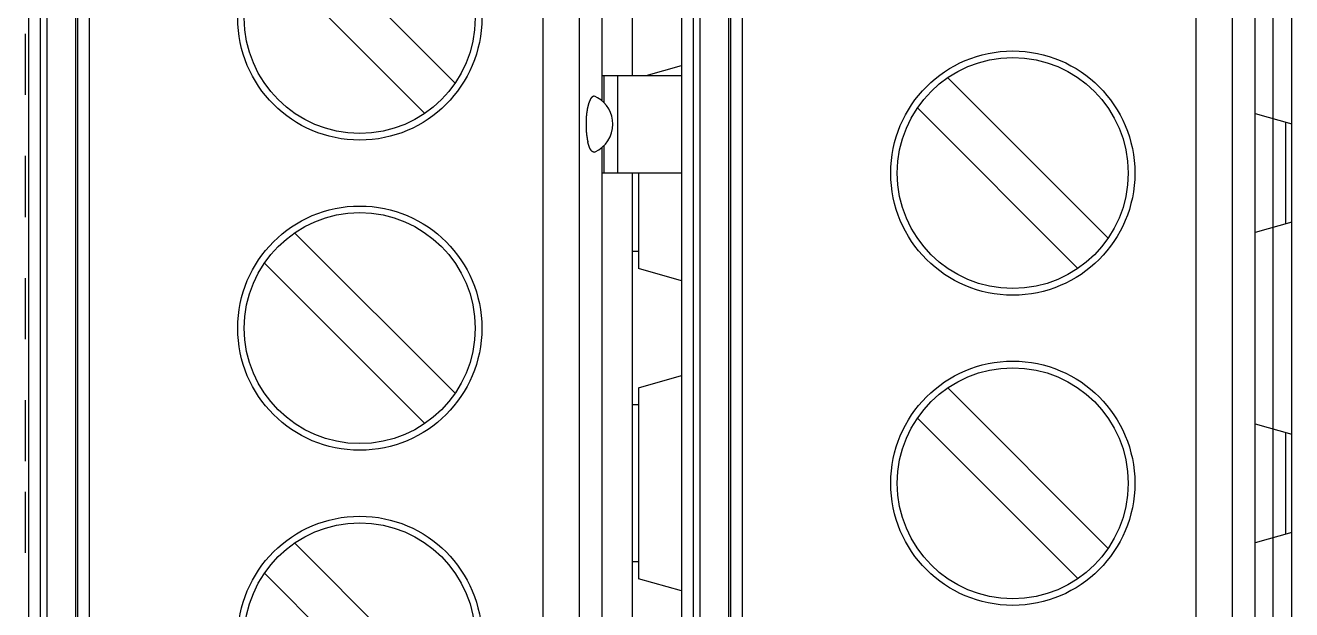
# Paper-space layout '2 DOOR PANEL LAYOUT - A1 Sheet' of a CAD drawing. Extents: x 50 to 825, y 22 to 486.
# Drawn here: x 422.26 to 424.96, y 324.07 to 325.315 of the extents above; entities that cross this region are included whole.
import ezdxf

# ---------------------------------------------------------------- set-up
doc = ezdxf.new("R2010")
doc.units = 0
doc.layers.add('N-EQPM', color=3, linetype='Continuous', lineweight=25)

psp = doc.layouts.new('2 DOOR PANEL LAYOUT - A1 Sheet')

# ---------------------------------------------------------------- linework, layer by layer
at = {"layer": 'N-EQPM', "linetype": 'Continuous'}
for p, q in [((424.9207, 322.5083), (424.9207, 326.1547)), ((424.9604, 322.5121), (424.9604, 326.1561)), ((423.6589, 325.9921), (423.6589, 322.6865)), ((423.685, 322.6865), (423.685, 325.9921)), ((423.698, 325.9921), (423.698, 322.6865)), ((423.7604, 322.6865), (423.7604, 325.9921)), ((423.7636, 325.9921), (423.7636, 322.6865)), ((423.7896, 322.6865), (423.7896, 325.9921)), ((424.756, 325.9921), (424.756, 322.6865)), ((424.8341, 322.6865), (424.8341, 325.9921)), ((422.2664, 325.6616), (422.2664, 322.356)), ((422.2924, 322.356), (422.2924, 325.6616)), ((422.3055, 325.6616), (422.3055, 322.356)), ((422.3679, 322.356), (422.3679, 325.6616)), ((422.3711, 325.6616), (422.3711, 322.356)), ((422.3971, 322.356), (422.3971, 325.6616)), ((423.3635, 325.6616), (423.3635, 322.356)), ((423.4416, 322.356), (423.4416, 325.6616)), ((423.4897, 325.2087), (423.4897, 325.6616)), ((423.5548, 325.2087), (423.5548, 325.6616)), ((423.1763, 325.1922), (422.8342, 325.5343)), ((422.7698, 325.4699), (423.1119, 325.1277)), ((424.8823, 323.293), (424.8823, 325.3855)), ((422.2599, 325.2972), (422.2599, 325.167)), ((423.5838, 325.2087), (423.6589, 325.23)), ((423.4897, 325.2087), (423.6589, 325.2087)), ((423.4897, 325.1541), (423.4897, 325.2087)), ((423.4939, 325.2087), (423.4939, 325.1503)), ((423.5232, 325.0004), (423.5232, 325.2087)), ((424.5689, 324.8616), (424.2268, 325.2037)), ((423.4749, 325.1636), (423.4726, 325.1642)), ((424.5045, 324.7972), (424.1623, 325.1393)), ((424.8823, 325.1273), (424.9604, 325.1051)), ((424.9473, 325.1088), (424.9473, 324.8921)), ((423.4897, 322.9625), (423.4897, 325.0549)), ((423.4939, 325.059), (423.4939, 325.0004)), ((422.2599, 325.0369), (422.2599, 324.9067)), ((423.4726, 325.0449), (423.4749, 325.0455)), ((423.6589, 325.0004), (423.4897, 325.0004)), ((423.5548, 323.0171), (423.5548, 325.0004)), ((423.5678, 325.0004), (423.5678, 324.7968)), ((424.9604, 324.8958), (424.8823, 324.8736)), ((423.1763, 324.531), (422.8342, 324.8731)), ((423.5678, 324.8332), (423.5548, 324.8332)), ((423.1119, 324.4666), (422.7698, 324.8087)), ((423.6589, 324.7708), (423.5678, 324.7968)), ((422.2599, 324.7766), (422.2599, 324.6465)), ((423.5678, 324.543), (423.6589, 324.5689)), ((423.5678, 324.543), (423.5678, 324.1356)), ((424.2268, 324.5426), (424.5689, 324.2005)), ((422.2599, 324.5163), (422.2599, 324.3862)), ((423.5678, 324.5066), (423.5548, 324.5066)), ((424.5045, 324.1361), (424.1623, 324.4782)), ((424.8823, 324.4662), (424.9604, 324.444)), ((424.9473, 324.4477), (424.9473, 324.231)), ((422.2599, 324.3211), (422.2599, 324.191)), ((424.9604, 324.2347), (424.8823, 324.2124)), ((422.8342, 324.212), (423.1763, 323.8699)), ((423.5678, 324.1721), (423.5548, 324.1721)), ((423.1119, 323.8055), (422.7698, 324.1476)), ((423.6589, 324.1097), (423.5678, 324.1356))]:
    psp.add_line(p, q, dxfattribs=at)
for points in [[(423.5128, 325.1046), (423.5122, 325.1131), (423.5105, 325.1215), (423.5078, 325.1295), (423.504, 325.1371), (423.4993, 325.1442), (423.4937, 325.1506), (423.4873, 325.1562), (423.4803, 325.1609), (423.4749, 325.1637)], [(423.4749, 325.0454), (423.4828, 325.0498), (423.4903, 325.0553), (423.4969, 325.0619), (423.5024, 325.0694), (423.5069, 325.0775), (423.5101, 325.0862), (423.5121, 325.0953), (423.5128, 325.1046)]]:
    psp.add_lwpolyline(points, dxfattribs=at)
at = {"layer": 'N-EQPM'}
for points in [[(423.4726, 325.1641, 0), (423.4724, 325.1641, 0), (423.4723, 325.1641, 0), (423.472, 325.1641, 0), (423.4719, 325.1641, 0), (423.4716, 325.1641, 0), (423.4715, 325.164, 0), (423.4712, 325.164, 0), (423.4711, 325.1639, 0), (423.4708, 325.1639, 0), (423.4707, 325.1637, 0), (423.4704, 325.1637, 0), (423.4703, 325.1636, 0), (423.4702, 325.1635, 0), (423.4699, 325.1633, 0), (423.4698, 325.1633, 0), (423.4695, 325.1632, 0), (423.4694, 325.1631, 0), (423.4693, 325.163, 0), (423.469, 325.1628, 0), (423.4689, 325.1627, 0), (423.4687, 325.1626, 0), (423.4685, 325.1624, 0), (423.4683, 325.1623, 0), (423.4682, 325.1622, 0), (423.4681, 325.162, 0), (423.468, 325.1618, 0), (423.4677, 325.1617, 0), (423.4676, 325.1615, 0), (423.4674, 325.1614, 0), (423.4673, 325.1613, 0), (423.4672, 325.1611, 0), (423.467, 325.1609, 0), (423.4669, 325.1607, 0), (423.4668, 325.1606, 0), (423.4667, 325.1605, 0), (423.4665, 325.1604, 0), (423.4664, 325.1601, 0), (423.4663, 325.16, 0), (423.4661, 325.1598, 0), (423.466, 325.1596, 0), (423.4659, 325.1594, 0), (423.4657, 325.1593, 0), (423.4656, 325.1592, 0), (423.4656, 325.1589, 0), (423.4655, 325.1588, 0), (423.4654, 325.1587, 0), (423.4652, 325.1584, 0), (423.4651, 325.1583, 0), (423.4651, 325.1581, 0), (423.465, 325.1579, 0), (423.4648, 325.1577, 0), (423.4647, 325.1576, 0), (423.4647, 325.1574, 0), (423.4646, 325.1572, 0), (423.4644, 325.157, 0), (423.4644, 325.1568, 0), (423.4643, 325.1567, 0), (423.4642, 325.1564, 0), (423.4641, 325.1563, 0), (423.4641, 325.1561, 0), (423.4639, 325.1559, 0), (423.4638, 325.1558, 0), (423.4638, 325.1555, 0), (423.4637, 325.1554, 0), (423.4637, 325.1551, 0), (423.4635, 325.155, 0), (423.4634, 325.1548, 0), (423.4634, 325.1546, 0), (423.4633, 325.1545, 0), (423.4631, 325.1542, 0), (423.4631, 325.1541, 0), (423.463, 325.1538, 0), (423.463, 325.1537, 0), (423.4629, 325.1535, 0), (423.4629, 325.1533, 0), (423.4628, 325.1531, 0), (423.4626, 325.1529, 0), (423.4626, 325.1528, 0), (423.4625, 325.1525, 0), (423.4625, 325.1524, 0), (423.4624, 325.1522, 0), (423.4624, 325.152, 0), (423.4622, 325.1518, 0), (423.4621, 325.1516, 0), (423.4621, 325.1514, 0), (423.462, 325.1512, 0), (423.462, 325.151, 0), (423.4618, 325.1509, 0), (423.4618, 325.1506, 0), (423.4617, 325.1505, 0), (423.4617, 325.1503, 0), (423.4616, 325.1501, 0), (423.4616, 325.1499, 0), (423.4615, 325.1497, 0), (423.4615, 325.1496, 0), (423.4613, 325.1493, 0), (423.4613, 325.1492, 0), (423.4612, 325.1489, 0), (423.4612, 325.1488, 0), (423.4611, 325.1485, 0), (423.4611, 325.1484, 0), (423.4609, 325.1481, 0), (423.4609, 325.148, 0), (423.4608, 325.1477, 0), (423.4608, 325.1476, 0), (423.4608, 325.1473, 0), (423.4607, 325.1472, 0), (423.4607, 325.1469, 0), (423.4605, 325.1468, 0), (423.4605, 325.1466, 0), (423.4604, 325.1464, 0), (423.4604, 325.1462, 0), (423.4604, 325.146, 0), (423.4603, 325.1458, 0), (423.4603, 325.1456, 0), (423.4602, 325.1454, 0), (423.4602, 325.1453, 0), (423.46, 325.145, 0), (423.46, 325.1449, 0), (423.46, 325.1446, 0), (423.4599, 325.1445, 0), (423.4599, 325.1442, 0), (423.4599, 325.1441, 0), (423.4598, 325.1438, 0), (423.4598, 325.1437, 0), (423.4596, 325.1434, 0), (423.4596, 325.1433, 0), (423.4596, 325.143, 0), (423.4595, 325.1429, 0), (423.4595, 325.1427, 0), (423.4595, 325.1425, 0), (423.4594, 325.1423, 0), (423.4594, 325.142, 0), (423.4592, 325.1419, 0), (423.4592, 325.1416, 0), (423.4592, 325.1415, 0), (423.4591, 325.1412, 0), (423.4591, 325.1411, 0), (423.4591, 325.1408, 0), (423.459, 325.1407, 0), (423.459, 325.1404, 0), (423.459, 325.1403, 0), (423.4588, 325.1401, 0), (423.4588, 325.1399, 0), (423.4588, 325.1397, 0), (423.4587, 325.1395, 0), (423.4587, 325.1393, 0), (423.4587, 325.1391, 0), (423.4587, 325.1389, 0), (423.4586, 325.1387, 0), (423.4586, 325.1385, 0), (423.4586, 325.1382, 0), (423.4585, 325.1381, 0), (423.4585, 325.1378, 0), (423.4585, 325.1377, 0), (423.4583, 325.1374, 0), (423.4583, 325.1373, 0), (423.4583, 325.1371, 0), (423.4583, 325.1369, 0), (423.4582, 325.1367, 0), (423.4582, 325.1365, 0), (423.4582, 325.1363, 0), (423.4582, 325.1361, 0), (423.4581, 325.1359, 0), (423.4581, 325.1358, 0), (423.4581, 325.1355, 0), (423.4579, 325.1352, 0), (423.4579, 325.1351, 0), (423.4579, 325.1348, 0), (423.4579, 325.1347, 0), (423.4578, 325.1345, 0), (423.4578, 325.1343, 0), (423.4578, 325.1341, 0), (423.4578, 325.1339, 0), (423.4577, 325.1337, 0), (423.4577, 325.1335, 0), (423.4577, 325.1333, 0), (423.4577, 325.1332, 0), (423.4575, 325.1329, 0), (423.4575, 325.1326, 0), (423.4575, 325.1325, 0), (423.4575, 325.1322, 0), (423.4574, 325.1321, 0), (423.4574, 325.1319, 0), (423.4574, 325.1317, 0), (423.4574, 325.1315, 0), (423.4574, 325.1313, 0), (423.4573, 325.1311, 0), (423.4573, 325.1309, 0), (423.4573, 325.1307, 0), (423.4573, 325.1304, 0), (423.4572, 325.1303, 0), (423.4572, 325.13, 0), (423.4572, 325.1299, 0), (423.4572, 325.1296, 0), (423.4572, 325.1295, 0), (423.457, 325.1292, 0), (423.457, 325.1291, 0), (423.457, 325.1289, 0), (423.457, 325.1287, 0), (423.457, 325.1285, 0), (423.4569, 325.1282, 0), (423.4569, 325.1281, 0), (423.4569, 325.1278, 0), (423.4569, 325.1277, 0), (423.4569, 325.1274, 0), (423.4569, 325.1273, 0), (423.4568, 325.127, 0), (423.4568, 325.1269, 0), (423.4568, 325.1266, 0), (423.4568, 325.1264, 0), (423.4568, 325.1263, 0), (423.4566, 325.126, 0), (423.4566, 325.1259, 0), (423.4566, 325.1256, 0), (423.4566, 325.1255, 0), (423.4566, 325.1252, 0), (423.4566, 325.1251, 0), (423.4565, 325.1248, 0), (423.4565, 325.1247, 0), (423.4565, 325.1244, 0), (423.4565, 325.1242, 0), (423.4565, 325.124, 0), (423.4565, 325.1238, 0), (423.4565, 325.1237, 0), (423.4564, 325.1234, 0), (423.4564, 325.1233, 0), (423.4564, 325.123, 0), (423.4564, 325.1229, 0), (423.4564, 325.1226, 0), (423.4564, 325.1224, 0), (423.4564, 325.1222, 0), (423.4562, 325.122, 0), (423.4562, 325.1218, 0), (423.4562, 325.1216, 0), (423.4562, 325.1214, 0), (423.4562, 325.1212, 0), (423.4562, 325.121, 0), (423.4562, 325.1208, 0), (423.4561, 325.1205, 0), (423.4561, 325.1204, 0), (423.4561, 325.1201, 0), (423.4561, 325.12, 0), (423.4561, 325.1197, 0), (423.4561, 325.1196, 0), (423.4561, 325.1194, 0), (423.4561, 325.1192, 0), (423.4561, 325.119, 0), (423.456, 325.1187, 0), (423.456, 325.1186, 0), (423.456, 325.1183, 0), (423.456, 325.1182, 0), (423.456, 325.1179, 0), (423.456, 325.1178, 0), (423.456, 325.1175, 0), (423.456, 325.1174, 0), (423.456, 325.1171, 0), (423.456, 325.1169, 0), (423.4559, 325.1168, 0), (423.4559, 325.1165, 0), (423.4559, 325.1164, 0), (423.4559, 325.1161, 0), (423.4559, 325.116, 0), (423.4559, 325.1157, 0), (423.4559, 325.1156, 0), (423.4559, 325.1153, 0), (423.4559, 325.1151, 0), (423.4559, 325.1149, 0), (423.4559, 325.1147, 0), (423.4557, 325.1145, 0), (423.4557, 325.1143, 0), (423.4557, 325.1142, 0), (423.4557, 325.1139, 0), (423.4557, 325.1136, 0), (423.4557, 325.1135, 0), (423.4557, 325.1132, 0), (423.4557, 325.1131, 0), (423.4557, 325.1129, 0), (423.4557, 325.1127, 0), (423.4557, 325.1125, 0), (423.4557, 325.1123, 0), (423.4557, 325.1121, 0), (423.4557, 325.1118, 0), (423.4557, 325.1117, 0), (423.4557, 325.1114, 0), (423.4556, 325.1113, 0), (423.4556, 325.111, 0), (423.4556, 325.1109, 0), (423.4556, 325.1106, 0), (423.4556, 325.1105, 0), (423.4556, 325.1102, 0), (423.4556, 325.11, 0), (423.4556, 325.1099, 0), (423.4556, 325.1096, 0), (423.4556, 325.1095, 0), (423.4556, 325.1092, 0), (423.4556, 325.1091, 0), (423.4556, 325.1088, 0), (423.4556, 325.1086, 0), (423.4556, 325.1084, 0), (423.4556, 325.1082, 0), (423.4556, 325.108, 0), (423.4556, 325.1078, 0), (423.4556, 325.1076, 0), (423.4556, 325.1074, 0), (423.4556, 325.1073, 0), (423.4556, 325.107, 0), (423.4556, 325.1067, 0), (423.4556, 325.1066, 0), (423.4556, 325.1063, 0), (423.4556, 325.1062, 0), (423.4556, 325.106, 0), (423.4556, 325.1058, 0), (423.4556, 325.1056, 0), (423.4556, 325.1054, 0), (423.4556, 325.1052, 0), (423.4556, 325.1049, 0), (423.4556, 325.1048, 0), (423.4556, 325.1045, 0)], [(423.4556, 325.1045, 0), (423.4556, 325.1044, 0), (423.4556, 325.1043, 0), (423.4556, 325.104, 0), (423.4556, 325.1039, 0), (423.4556, 325.1037, 0), (423.4556, 325.1035, 0), (423.4556, 325.1034, 0), (423.4556, 325.1032, 0), (423.4556, 325.1031, 0), (423.4556, 325.1028, 0), (423.4556, 325.1027, 0), (423.4556, 325.1026, 0), (423.4556, 325.1023, 0), (423.4556, 325.1022, 0), (423.4556, 325.102, 0), (423.4556, 325.1018, 0), (423.4556, 325.1017, 0), (423.4556, 325.1015, 0), (423.4556, 325.1014, 0), (423.4556, 325.1011, 0), (423.4556, 325.101, 0), (423.4556, 325.1009, 0), (423.4556, 325.1006, 0), (423.4556, 325.1005, 0), (423.4556, 325.1004, 0), (423.4556, 325.1001, 0), (423.4556, 325.1, 0), (423.4556, 325.0998, 0), (423.4556, 325.0997, 0), (423.4556, 325.0994, 0), (423.4556, 325.0993, 0), (423.4556, 325.0992, 0), (423.4556, 325.0989, 0), (423.4556, 325.0988, 0), (423.4556, 325.0987, 0), (423.4556, 325.0984, 0), (423.4556, 325.0983, 0), (423.4556, 325.0981, 0), (423.4556, 325.098, 0), (423.4556, 325.0978, 0), (423.4557, 325.0976, 0), (423.4557, 325.0975, 0), (423.4557, 325.0972, 0), (423.4557, 325.0971, 0), (423.4557, 325.097, 0), (423.4557, 325.0967, 0), (423.4557, 325.0966, 0), (423.4557, 325.0965, 0), (423.4557, 325.0963, 0), (423.4557, 325.0961, 0), (423.4557, 325.0959, 0), (423.4557, 325.0958, 0), (423.4557, 325.0955, 0), (423.4557, 325.0954, 0), (423.4557, 325.0953, 0), (423.4557, 325.095, 0), (423.4557, 325.0949, 0), (423.4557, 325.0948, 0), (423.4559, 325.0946, 0), (423.4559, 325.0944, 0), (423.4559, 325.0942, 0), (423.4559, 325.0941, 0), (423.4559, 325.0938, 0), (423.4559, 325.0937, 0), (423.4559, 325.0936, 0), (423.4559, 325.0933, 0), (423.4559, 325.0932, 0), (423.4559, 325.0931, 0), (423.4559, 325.0929, 0), (423.4559, 325.0927, 0), (423.4559, 325.0925, 0), (423.4559, 325.0924, 0), (423.4559, 325.0922, 0), (423.456, 325.092, 0), (423.456, 325.0919, 0), (423.456, 325.0916, 0), (423.456, 325.0915, 0), (423.456, 325.0914, 0), (423.456, 325.0912, 0), (423.456, 325.091, 0), (423.456, 325.0909, 0), (423.456, 325.0907, 0), (423.456, 325.0905, 0), (423.456, 325.0903, 0), (423.4561, 325.0902, 0), (423.4561, 325.0899, 0), (423.4561, 325.0898, 0), (423.4561, 325.0897, 0), (423.4561, 325.0896, 0), (423.4561, 325.0893, 0), (423.4561, 325.0892, 0), (423.4561, 325.089, 0), (423.4561, 325.0888, 0), (423.4561, 325.0886, 0), (423.4562, 325.0885, 0), (423.4562, 325.0883, 0), (423.4562, 325.0881, 0), (423.4562, 325.088, 0), (423.4562, 325.0879, 0), (423.4562, 325.0876, 0), (423.4562, 325.0875, 0), (423.4562, 325.0873, 0), (423.4562, 325.0871, 0), (423.4562, 325.087, 0), (423.4564, 325.0868, 0), (423.4564, 325.0866, 0), (423.4564, 325.0864, 0), (423.4564, 325.0863, 0), (423.4564, 325.0862, 0), (423.4564, 325.0859, 0), (423.4564, 325.0858, 0), (423.4564, 325.0857, 0), (423.4565, 325.0854, 0), (423.4565, 325.0853, 0), (423.4565, 325.0851, 0), (423.4565, 325.085, 0), (423.4565, 325.0847, 0), (423.4565, 325.0846, 0), (423.4565, 325.0845, 0), (423.4565, 325.0842, 0), (423.4566, 325.0841, 0), (423.4566, 325.084, 0), (423.4566, 325.0837, 0), (423.4566, 325.0836, 0), (423.4566, 325.0834, 0), (423.4566, 325.0833, 0), (423.4566, 325.083, 0), (423.4568, 325.0829, 0), (423.4568, 325.0828, 0), (423.4568, 325.0825, 0), (423.4568, 325.0824, 0), (423.4568, 325.0823, 0), (423.4568, 325.0821, 0), (423.4568, 325.0819, 0), (423.4569, 325.0817, 0), (423.4569, 325.0816, 0), (423.4569, 325.0814, 0), (423.4569, 325.0812, 0), (423.4569, 325.0811, 0), (423.4569, 325.0808, 0), (423.457, 325.0807, 0), (423.457, 325.0806, 0), (423.457, 325.0804, 0), (423.457, 325.0802, 0), (423.457, 325.0801, 0), (423.457, 325.0799, 0), (423.4572, 325.0797, 0), (423.4572, 325.0795, 0), (423.4572, 325.0794, 0), (423.4572, 325.0793, 0), (423.4572, 325.079, 0), (423.4572, 325.0789, 0), (423.4573, 325.0788, 0), (423.4573, 325.0785, 0), (423.4573, 325.0784, 0), (423.4573, 325.0782, 0), (423.4573, 325.0781, 0), (423.4574, 325.0778, 0), (423.4574, 325.0777, 0), (423.4574, 325.0776, 0), (423.4574, 325.0773, 0), (423.4574, 325.0772, 0), (423.4574, 325.0771, 0), (423.4575, 325.0769, 0), (423.4575, 325.0767, 0), (423.4575, 325.0765, 0), (423.4575, 325.0764, 0), (423.4575, 325.0762, 0), (423.4577, 325.076, 0), (423.4577, 325.0759, 0), (423.4577, 325.0758, 0), (423.4577, 325.0755, 0), (423.4577, 325.0754, 0), (423.4578, 325.0752, 0), (423.4578, 325.075, 0), (423.4578, 325.0748, 0), (423.4578, 325.0747, 0), (423.4579, 325.0746, 0), (423.4579, 325.0743, 0), (423.4579, 325.0742, 0), (423.4579, 325.0741, 0), (423.4579, 325.0738, 0), (423.4581, 325.0737, 0), (423.4581, 325.0735, 0), (423.4581, 325.0734, 0), (423.4581, 325.0732, 0), (423.4582, 325.073, 0), (423.4582, 325.0729, 0), (423.4582, 325.0726, 0), (423.4582, 325.0725, 0), (423.4582, 325.0724, 0), (423.4583, 325.0722, 0), (423.4583, 325.072, 0), (423.4583, 325.0719, 0), (423.4583, 325.0717, 0), (423.4585, 325.0715, 0), (423.4585, 325.0713, 0), (423.4585, 325.0712, 0), (423.4585, 325.0711, 0), (423.4586, 325.0708, 0), (423.4586, 325.0707, 0), (423.4586, 325.0706, 0), (423.4586, 325.0704, 0), (423.4587, 325.0702, 0), (423.4587, 325.07, 0), (423.4587, 325.0699, 0), (423.4587, 325.0696, 0), (423.4588, 325.0695, 0), (423.4588, 325.0694, 0), (423.4588, 325.0693, 0), (423.4588, 325.069, 0), (423.459, 325.0689, 0), (423.459, 325.0687, 0), (423.459, 325.0685, 0), (423.4591, 325.0683, 0), (423.4591, 325.0682, 0), (423.4591, 325.0681, 0), (423.4591, 325.0678, 0), (423.4592, 325.0677, 0), (423.4592, 325.0676, 0), (423.4592, 325.0674, 0), (423.4594, 325.0672, 0), (423.4594, 325.067, 0)], [(423.4726, 325.0449, 0), (423.4725, 325.0449, 0), (423.4724, 325.0449, 0), (423.4723, 325.0449, 0), (423.4721, 325.0449, 0), (423.472, 325.0449, 0), (423.4719, 325.045, 0), (423.4716, 325.045, 0), (423.4715, 325.045, 0), (423.4713, 325.045, 0), (423.4712, 325.0452, 0), (423.4711, 325.0452, 0), (423.471, 325.0452, 0), (423.4708, 325.0453, 0), (423.4707, 325.0453, 0), (423.4706, 325.0454, 0), (423.4704, 325.0454, 0), (423.4703, 325.0456, 0), (423.4702, 325.0456, 0), (423.47, 325.0457, 0), (423.4699, 325.0457, 0), (423.4698, 325.0458, 0), (423.4697, 325.0458, 0), (423.4695, 325.046, 0), (423.4694, 325.046, 0), (423.4693, 325.0461, 0), (423.4693, 325.0462, 0), (423.4691, 325.0462, 0), (423.469, 325.0463, 0), (423.4689, 325.0465, 0), (423.4687, 325.0466, 0), (423.4686, 325.0466, 0), (423.4685, 325.0467, 0), (423.4683, 325.0469, 0), (423.4682, 325.0469, 0), (423.4682, 325.047, 0), (423.4681, 325.0471, 0), (423.468, 325.0473, 0), (423.4678, 325.0474, 0), (423.4677, 325.0474, 0), (423.4676, 325.0475, 0), (423.4676, 325.0476, 0), (423.4674, 325.0478, 0), (423.4673, 325.0479, 0), (423.4672, 325.0479, 0), (423.4672, 325.048, 0), (423.467, 325.0482, 0), (423.4669, 325.0483, 0), (423.4668, 325.0484, 0), (423.4668, 325.0486, 0), (423.4667, 325.0487, 0), (423.4665, 325.0487, 0), (423.4665, 325.0488, 0), (423.4664, 325.049, 0), (423.4663, 325.0491, 0), (423.4663, 325.0492, 0), (423.4661, 325.0493, 0), (423.466, 325.0495, 0), (423.466, 325.0496, 0), (423.4659, 325.0496, 0), (423.4657, 325.0497, 0), (423.4657, 325.0499, 0), (423.4656, 325.05, 0), (423.4656, 325.0501, 0), (423.4655, 325.0503, 0), (423.4654, 325.0504, 0), (423.4654, 325.0505, 0), (423.4652, 325.0506, 0), (423.4652, 325.0508, 0), (423.4651, 325.0509, 0), (423.4651, 325.051, 0), (423.465, 325.051, 0), (423.465, 325.0512, 0), (423.4648, 325.0513, 0), (423.4648, 325.0514, 0), (423.4647, 325.0516, 0), (423.4646, 325.0517, 0), (423.4646, 325.0518, 0), (423.4644, 325.0519, 0), (423.4644, 325.0521, 0), (423.4643, 325.0522, 0), (423.4643, 325.0523, 0), (423.4643, 325.0525, 0), (423.4642, 325.0526, 0), (423.4642, 325.0527, 0), (423.4641, 325.0529, 0), (423.4641, 325.053, 0), (423.4639, 325.0531, 0), (423.4639, 325.0532, 0), (423.4638, 325.0534, 0), (423.4638, 325.0535, 0), (423.4637, 325.0536, 0), (423.4637, 325.0538, 0), (423.4637, 325.0539, 0), (423.4635, 325.054, 0), (423.4635, 325.0542, 0), (423.4634, 325.0543, 0), (423.4634, 325.0544, 0), (423.4633, 325.0545, 0), (423.4633, 325.0547, 0), (423.4633, 325.0548, 0), (423.4631, 325.0549, 0), (423.4631, 325.0551, 0), (423.463, 325.0552, 0), (423.463, 325.0553, 0), (423.463, 325.0555, 0), (423.4629, 325.0556, 0), (423.4629, 325.0557, 0), (423.4628, 325.0558, 0), (423.4628, 325.056, 0), (423.4628, 325.0561, 0), (423.4626, 325.0562, 0), (423.4626, 325.0564, 0), (423.4625, 325.0565, 0), (423.4625, 325.0566, 0), (423.4625, 325.0568, 0), (423.4624, 325.0569, 0), (423.4624, 325.057, 0), (423.4622, 325.0571, 0), (423.4622, 325.0573, 0), (423.4622, 325.0574, 0), (423.4621, 325.0575, 0), (423.4621, 325.0577, 0), (423.4621, 325.0578, 0), (423.462, 325.0579, 0), (423.462, 325.0581, 0), (423.462, 325.0582, 0), (423.4618, 325.0583, 0), (423.4618, 325.0585, 0), (423.4617, 325.0586, 0), (423.4617, 325.0587, 0), (423.4617, 325.0588, 0), (423.4616, 325.059, 0), (423.4616, 325.0591, 0), (423.4616, 325.0592, 0), (423.4615, 325.0594, 0), (423.4615, 325.0596, 0), (423.4615, 325.0598, 0), (423.4613, 325.0599, 0), (423.4613, 325.06, 0), (423.4613, 325.0601, 0), (423.4612, 325.0603, 0), (423.4612, 325.0604, 0), (423.4612, 325.0605, 0), (423.4611, 325.0607, 0), (423.4611, 325.0608, 0), (423.4611, 325.0609, 0), (423.4609, 325.0611, 0), (423.4609, 325.0612, 0), (423.4609, 325.0613, 0), (423.4608, 325.0614, 0), (423.4608, 325.0616, 0), (423.4608, 325.0617, 0), (423.4607, 325.0618, 0), (423.4607, 325.062, 0), (423.4607, 325.0621, 0), (423.4607, 325.0622, 0), (423.4605, 325.0624, 0), (423.4605, 325.0625, 0), (423.4605, 325.0626, 0), (423.4604, 325.0627, 0), (423.4604, 325.0629, 0), (423.4604, 325.0631, 0), (423.4603, 325.0633, 0), (423.4603, 325.0634, 0), (423.4603, 325.0635, 0), (423.4603, 325.0637, 0), (423.4602, 325.0638, 0), (423.4602, 325.0639, 0), (423.4602, 325.064, 0), (423.46, 325.0642, 0), (423.46, 325.0643, 0), (423.46, 325.0644, 0), (423.46, 325.0646, 0), (423.4599, 325.0647, 0), (423.4599, 325.0648, 0), (423.4599, 325.065, 0), (423.4598, 325.0651, 0), (423.4598, 325.0652, 0), (423.4598, 325.0653, 0), (423.4598, 325.0655, 0), (423.4596, 325.0656, 0), (423.4596, 325.0659, 0), (423.4596, 325.066, 0), (423.4596, 325.0661, 0), (423.4595, 325.0663, 0), (423.4595, 325.0664, 0), (423.4595, 325.0665, 0), (423.4595, 325.0667, 0), (423.4594, 325.0668, 0), (423.4594, 325.0669, 0), (423.4594, 325.067, 0)]]:
    psp.add_polyline3d(points, dxfattribs=at)
at = {"layer": 'N-EQPM', "linetype": 'Continuous'}
for centre, radius in [((422.9731, 325.331), 0.2603), ((422.9731, 325.331), 0.2462), ((424.3656, 325.0004), 0.2603), ((424.3656, 325.0004), 0.2462), ((422.9731, 324.6699), 0.2603), ((422.9731, 324.6699), 0.2462), ((424.3656, 324.3393), 0.2603), ((424.3656, 324.3393), 0.2462), ((422.9731, 324.0088), 0.2603), ((422.9731, 324.0088), 0.2462)]:
    psp.add_circle(centre, radius, dxfattribs=at)

doc.saveas('drawing.dxf')
